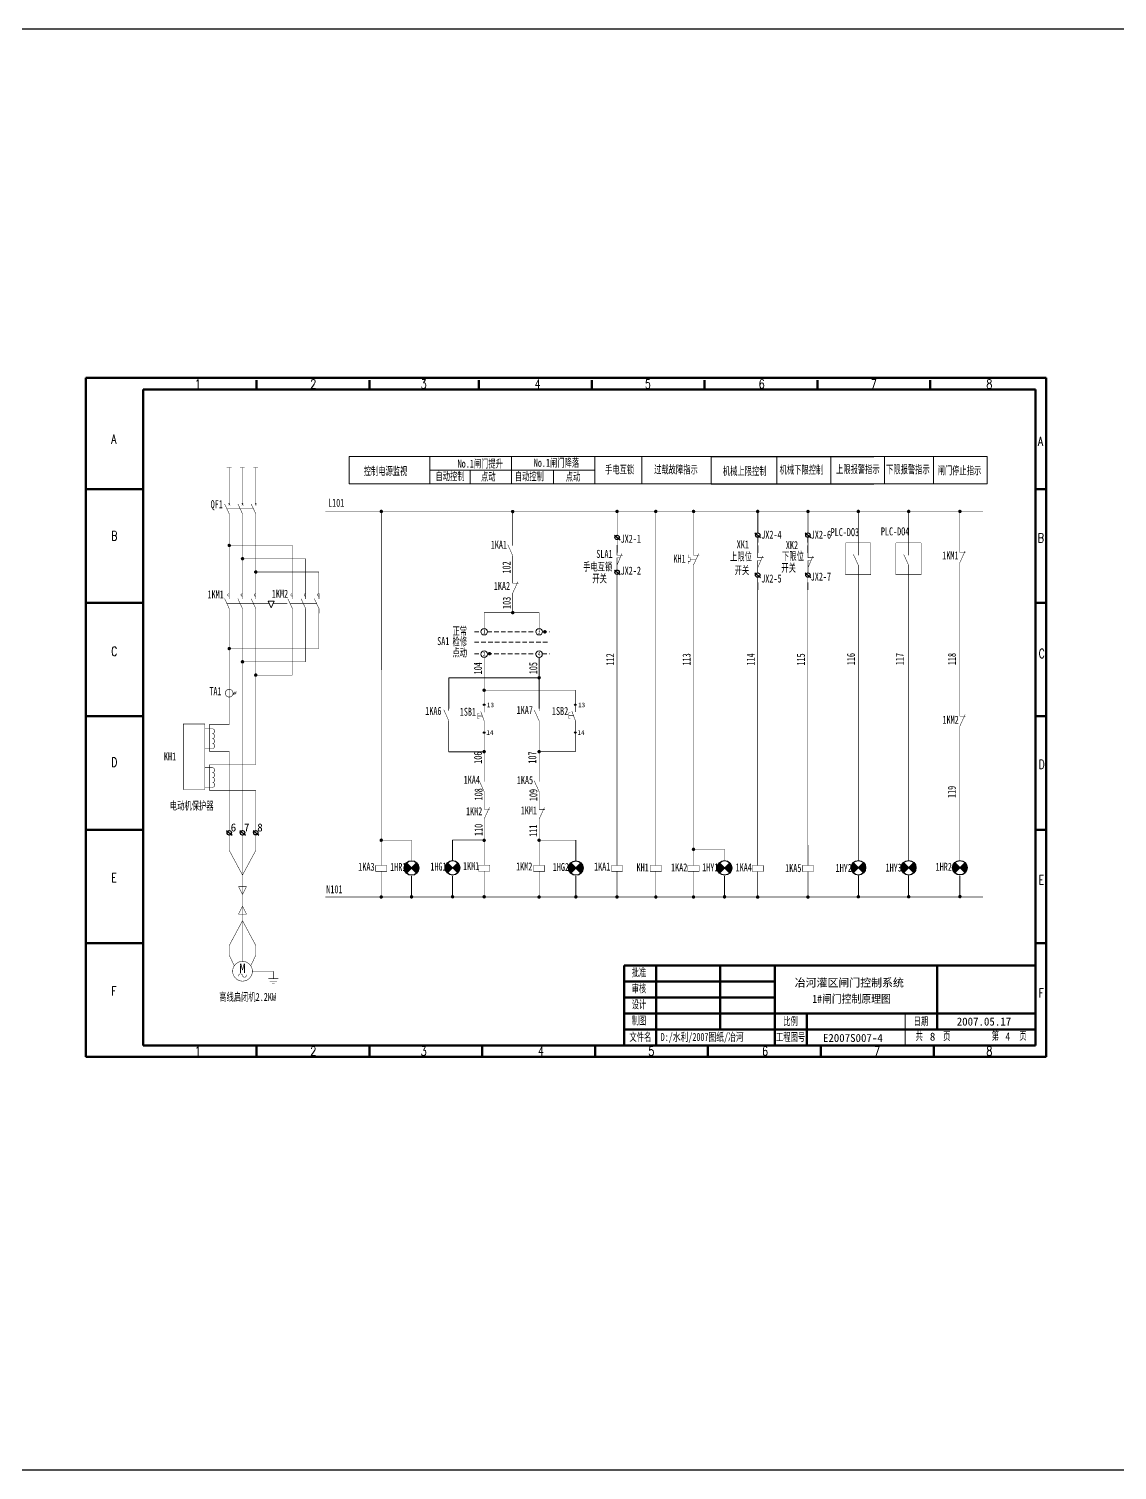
# Model space of a CAD drawing. Header units: millimetres. Extents: x 351 to 10319, y -5939 to 5511.
# Drawn here: x 3905 to 4381, y -1636 to -1005 of the extents above; entities that cross this region are included whole.
import ezdxf
from ezdxf.enums import TextEntityAlignment as Align

# ---------------------------------------------------------------- set-up
doc = ezdxf.new("R2010")
doc.units = ezdxf.units.MM
doc.linetypes.add('DASHED', pattern=[0.75, 0.5, -0.25])
for name, color, linetype in [('40', 7, 'Continuous'), ('41', 7, 'Continuous'), ('ELEMENT', 3, 'Continuous')]:
    doc.layers.add(name, color=color, linetype=linetype)
doc.styles.add('HZ', font='txt.shx', dxfattribs={"width": 0.65, "bigfont": 'hztxt.shx'})
doc.styles.add('song', font='SimSun.ttf', dxfattribs={"width": 0.65})
doc.styles.add('仿宋', font='SIMFANG.TTF', dxfattribs={"width": 0.65})

# ---------------------------------------------------------------- blocks, each defined once
blk = doc.blocks.new('动断（常闭）触点')
at = {"const_width": 0.202}
for points in [[(-1.15, 3.96), (-1.15, 1.8), (1.44, 1.8)], [(-1.15, -4.68), (-1.15, -2.52), (1.15, 2.52)]]:
    blk.add_lwpolyline(points, dxfattribs=at)
at = {"flags": 9}
blk.add_attdef('S', (-1.15, 3.96), '', height=0.0000576, dxfattribs=at)
blk = doc.blocks.new('操作器件')
at = {"const_width": 0.202}
for points in [[(-2.76, 1.83), (2.14, 1.83), (2.14, -0.77), (-2.76, -0.77), (-2.76, 1.83)], [(-0.31, 4.85), (-0.31, 1.83)], [(-0.31, -3.79), (-0.31, -0.77)]]:
    blk.add_lwpolyline(points, dxfattribs=at)
at = {"flags": 9}
blk.add_attdef('S', (-0.31, 4.85), '', height=0.0000576, dxfattribs=at)
blk = doc.blocks.new('电流互感器1')
at = {"const_width": 0.202}
blk.add_lwpolyline([(0.08, 2.21, 1), (0.08, -0.67, 1), (0.08, 2.21)], format="xyb", close=True, dxfattribs=at)
for points in [[(0.08, 5.09), (0.08, -3.55)], [(1.52, 0.77), (2.68, 0.77)], [(2.29, 1.34), (1.57, 0.19)], [(2.75, 1.34), (2.03, 0.19)]]:
    blk.add_lwpolyline(points, dxfattribs=at)
at = {"flags": 9}
for p in [(0.08, 5.09), (-0.17, -5.99)]:
    blk.add_attdef('S', p, '', height=0.0000576, dxfattribs=at)
blk = doc.blocks.new('断路器')
at = {"const_width": 0.202}
for points in [[(-4.8, -4.18), (-4.8, -2.16), (-6.81, 2.16)], [(-5.81, 0), (5.81, 0)], [(-5.16, 2.5), (-4.43, 1.53)], [(-4.55, 2.5), (-5.05, 1.53)], [(-4.8, 4.47), (-4.8, 2.02)], [(1.01, -4.18), (1.01, -2.16), (-1.01, 2.16)], [(0.65, 2.5), (1.37, 1.53)], [(1.26, 2.5), (0.76, 1.53)], [(1.01, 4.47), (1.01, 2.02)], [(6.81, -4.18), (6.81, -2.16), (4.8, 2.16)], [(6.46, 2.5), (7.18, 1.53)], [(7.06, 2.5), (6.56, 1.53)], [(6.81, 4.47), (6.81, 2.02)]]:
    blk.add_lwpolyline(points, dxfattribs=at)
at = {"flags": 9}
blk.add_attdef('S', (-0.14, 2.02), '', height=0.0000576, dxfattribs=at)
blk = doc.blocks.new('交流接触器')
at = {"const_width": 0.202}
for points in [[(-4.07, -5.19), (-4.07, -3.17), (-6.09, 1.15)], [(-4.07, 3.46), (-4.07, 1.01)], [(1.73, -5.19), (1.73, -3.17), (-0.28, 1.15)], [(1.73, 3.46), (1.73, 1.01)], [(7.54, -5.19), (7.54, -3.17), (5.52, 1.15)], [(7.54, 3.46), (7.54, 1.01)], [(-5.08, -1.01), (6.53, -1.01)]]:
    blk.add_lwpolyline(points, dxfattribs=at)
for points in [[(-4.19, 3.29, 1.278688), (-4.07, 2.32, -1.12636)], [(1.61, 3.28, 1.278688), (1.73, 2.32, -1.12636)], [(7.42, 3.29, 1.278688), (7.54, 2.32, -1.12636)]]:
    blk.add_lwpolyline(points, format="xyb", dxfattribs=at)
at = {"flags": 9}
blk.add_attdef('S', (0.21, 2.8), '', height=0.0000576, dxfattribs=at)
blk = doc.blocks.new('辅助符号2')
blk.add_line((-0.95, 6.09), (1.54, 4.09))
at = {"const_width": 0.202}
blk.add_lwpolyline([(0.24, 4.17), (0.24, -2.55)], dxfattribs=at)
blk.add_circle((0.24, 5.13), 0.96)
at = {"flags": 9}
blk.add_attdef('S', (0.24, 6.09), '', height=0.0000576, dxfattribs=at)
blk = doc.blocks.new('电缆头1')
at = {"const_width": 0.202}
for points in [[(-1.73, 1.44), (1.73, 1.44), (0, -2.02), (-1.73, 1.44)], [(0, 4.32), (0, -4.32)]]:
    blk.add_lwpolyline(points, dxfattribs=at)
at = {"flags": 9}
blk.add_attdef('S', (0, 4.32), '', height=0.0000576, dxfattribs=at)
blk = doc.blocks.new('电动机')
at = {"const_width": 0.202}
blk.add_lwpolyline([(-1.01, -4.82, 1), (-1.01, 3.82, 1), (-1.01, -4.82, 1)], format="xyb", close=True, dxfattribs=at)
for points in [[(-1.01, -2.37, 0.986208), (-2.74, -2.66, 0.859125)], [(-1.01, -2.37, 1.013985), (0.71, -2.08, -1.197218)]]:
    blk.add_lwpolyline(points, format="xyb", dxfattribs=at)
at = {"flags": 8}
blk.add_attdef('M', text='', height=4.03, dxfattribs=at).set_placement((-1.01, 0.8), align=Align.MIDDLE_CENTER)
at = {"flags": 9}
blk.add_attdef('S', (-1.01, 3.82), '', height=0.0000576, dxfattribs=at)
blk = doc.blocks.new('接地')
at = {"const_width": 0.202}
for points in [[(-2.16, 1.08), (2.16, 1.08)], [(-1.62, 0), (1.62, 0)], [(0, 4.32), (0, 1.08)], [(-0.54, -1.08), (0.54, -1.08)]]:
    blk.add_lwpolyline(points, dxfattribs=at)
at = {"flags": 9}
blk.add_attdef('S', (0, 4.32), '', height=0.0000576, dxfattribs=at)
blk = doc.blocks.new('动合（常开）触点')
at = {"const_width": 0.202}
for points in [[(-1.09, 2.24), (1.07, -2.52)], [(1.07, 3.97), (1.07, 1.81)], [(1.07, -2.52), (1.07, -4.68)]]:
    blk.add_lwpolyline(points, dxfattribs=at)
at = {"flags": 9}
blk.add_attdef('S', (1.07, 3.97), '', height=0.0000576, dxfattribs=at)
blk = doc.blocks.new('信号灯')
for p, q in [((2.04, -2.25), (-2.44, 2.24)), ((2.04, 2.24), (-2.44, -2.25))]:
    blk.add_line(p, q)
at = {"const_width": 0.202}
blk.add_lwpolyline([(-0.2, 5.47), (-0.2, 3.16)], dxfattribs=at)
blk.add_circle((-0.2, -0.01), 3.17)
for points in [[(-1.32, -1.13), (-3.26, 0.82), (-0.2, -0.01), (-2.44, 2.24)], [(-2.14, -1.95), (-3.26, -0.83), (-1.32, -1.13), (-3.26, 0.82)], [(0.92, 1.12), (2.86, -0.83), (-0.2, -0.01), (2.04, -2.25)], [(1.74, 1.94), (2.86, 0.82), (0.92, 1.12), (2.86, -0.83)], [(2.04, 2.24), (2.04, 2.24), (1.74, 1.94), (2.86, 0.82)], [(-2.44, -2.25), (-2.44, -2.25), (-2.14, -1.95), (-3.26, -0.83)]]:
    blk.add_solid(points)
at = {"flags": 9}
blk.add_attdef('S', (-0.2, 5.47), '', height=0.0000576, dxfattribs=at)
at = {"layer": 'ELEMENT', "flags": 9}
blk.add_attdef('S', (-0.2, 5.47), '', height=0.0000576, dxfattribs=at)
blk = doc.blocks.new('位置开关动断触点')
at = {"const_width": 0.202}
for points in [[(-0.54, 3.62), (-0.54, 1.46), (2.05, 1.46)], [(1.62, 2.18), (-0.54, -2.86)], [(-0.54, -5.02), (-0.54, 0.29), (0.81, 0.29)]]:
    blk.add_lwpolyline(points, dxfattribs=at)
at = {"flags": 9}
blk.add_attdef('S', (-0.54, 3.62), '', height=0.0000576, dxfattribs=at)
blk = doc.blocks.new('按钮开关1')
at = {"const_width": 0.202}
for points in [[(-1.41, 1.25), (-2.05, 1.25), (-2.05, -1.2), (-1.41, -1.2)], [(-2.05, 0), (0, 0)], [(0.75, -4.51), (0.75, -2.1), (-0.78, 2.1)], [(0.75, 4.13), (0.75, 1.68)]]:
    blk.add_lwpolyline(points, dxfattribs=at)
at = {"flags": 9}
blk.add_attdef('S', (0.75, 4.13), '', height=0.0000576, dxfattribs=at)
blk = doc.blocks.new('热继电器常闭触点')
at = {"const_width": 0.202}
for points in [[(-3.1, 1.79), (-3.1, 0.64), (-2.23, 0.64), (-2.23, -1.09), (-3.1, -1.09), (-3.1, -2.25)], [(-0.79, 3.8), (-0.79, 1.64), (1.8, 1.64)], [(-0.79, -4.84), (-0.79, -2.68), (1.51, 2.36)], [(-2.23, -0.23), (0.33, -0.23)]]:
    blk.add_lwpolyline(points, dxfattribs=at)
at = {"flags": 9}
blk.add_attdef('S', (-0.79, 3.8), '', height=0.0000576, dxfattribs=at)
blk = doc.blocks.new('电感器')
at = {"const_width": 0.202}
for points in [[(1, 5.55), (1, 5.55, 1), (1, 3.39, 1)], [(1, 3.39, 1), (1, 1.23, 1), (1, -0.93, 1), (1, -3.09), (1, -3.09)]]:
    blk.add_lwpolyline(points, format="xyb", dxfattribs=at)
at = {"flags": 9}
blk.add_attdef('S', (1, 5.55), '', height=0.0000576, dxfattribs=at)

msp = doc.modelspace()

# ---------------------------------------------------------------- linework, layer by layer
at = {"color": 0, "lineweight": 50}
for p, q in [((4350.115, -1157.86), (3930.115, -1157.86)), ((4004.751, -1158.826), (4004.751, -1162.832)), ((4054.121, -1158.826), (4054.121, -1162.832)), ((4102.005, -1158.826), (4102.005, -1162.832)), ((4151.375, -1158.826), (4151.375, -1162.832)), ((4200.744, -1158.826), (4200.744, -1162.832)), ((4250.114, -1158.826), (4250.114, -1162.832)), ((4299.484, -1158.826), (4299.484, -1162.832)), ((3955.115, -1206.516), (3930.115, -1206.516)), ((4350.115, -1206.516), (4345.511, -1206.516)), ((3955.115, -1256.178), (3930.115, -1256.178)), ((4350.115, -1256.178), (4345.511, -1256.178)), ((3955.115, -1305.839), (3930.115, -1305.839)), ((4349.676, -1305.839), (4345.511, -1305.839)), ((3955.115, -1355.5), (3930.115, -1355.5)), ((4350.115, -1355.5), (4345.511, -1355.5)), ((3955.115, -1405.162), (3930.115, -1405.162)), ((4350.115, -1405.162), (4345.511, -1405.162)), ((4004.751, -1449.862), (4004.751, -1454.823)), ((4054.121, -1449.862), (4054.121, -1454.823)), ((4103.491, -1449.862), (4103.491, -1454.823)), ((4152.861, -1449.862), (4152.861, -1454.823)), ((4202.23, -1449.862), (4202.23, -1454.823)), ((4251.6, -1449.862), (4251.6, -1454.823)), ((4300.97, -1449.862), (4300.97, -1454.823)), ((4350.115, -1454.86), (3930.125, -1454.86))]:
    msp.add_line(p, q, dxfattribs=at)
at = {"lineweight": 9}
for p, q in [((4045.312, -1192.284), (4324.436, -1192.284)), ((4045.312, -1204.137), (4045.312, -1192.284)), ((4080.602, -1204.137), (4080.602, -1192.284)), ((4116.213, -1204.137), (4116.213, -1192.284)), ((4152.739, -1204.137), (4152.739, -1192.284)), ((4173.322, -1204.137), (4173.322, -1192.284)), ((4203.681, -1204.137), (4203.681, -1192.284)), ((4232.366, -1204.137), (4232.366, -1192.284)), ((4255.991, -1204.137), (4255.991, -1192.284)), ((4279.407, -1204.137), (4279.407, -1192.284)), ((4300.964, -1204.137), (4300.964, -1192.284)), ((4324.436, -1204.137), (4324.436, -1192.284)), ((4324.436, -1204.137), (4045.312, -1204.137)), ((4152.739, -1198.173), (4080.602, -1198.173)), ((4098.145, -1204.137), (4098.145, -1198.173)), ((4134.653, -1204.137), (4134.653, -1198.173)), ((4223.978, -1225.64), (4223.978, -1216.273)), ((4223.978, -1229.857), (4223.978, -1227.561)), ((4245.964, -1229.857), (4245.964, -1227.561)), ((4162.46, -1234.259), (4162.46, -1230.926)), ((4223.978, -1234.282), (4223.978, -1231.137)), ((4223.978, -1234.282), (4223.978, -1231.137)), ((4245.964, -1234.282), (4245.964, -1231.137)), ((4223.971, -1250.533), (4223.971, -1247.388)), ((4223.971, -1250.533), (4223.971, -1247.388)), ((4245.957, -1250.533), (4245.957, -1247.388)), ((4245.957, -1250.533), (4245.957, -1247.388)), ((4009.888, -1255.561), (4012.504, -1255.561)), ((4011.196, -1258.437), (4009.888, -1255.561)), ((4012.504, -1255.561), (4011.196, -1258.437)), ((4128.365, -1280.088), (4128.365, -1302.514)), ((4088.793, -1289.017), (4128.123, -1289.017)), ((4088.793, -1289.017), (4088.793, -1302.517)), ((4104.44, -1321.341), (4088.793, -1321.341)), ((4090.494, -1359.974), (4090.494, -1368.967)), ((4144.43, -1360.062), (4144.43, -1369.056)), ((4072.542, -1375.815), (4072.542, -1384.888)), ((4090.494, -1375.74), (4090.494, -1384.814)), ((4144.43, -1375.829), (4144.43, -1384.902)), ((4209.479, -1375.766), (4209.479, -1384.839)), ((4268.018, -1375.713), (4268.018, -1384.786)), ((4290.025, -1375.713), (4290.025, -1384.786)), ((4312.433, -1375.688), (4312.433, -1384.761))]:
    msp.add_line(p, q, dxfattribs=at)
for p, q in [((4203.681, -1192.284), (4274.787, -1192.284)), ((4203.681, -1204.137), (4274.787, -1204.137))]:
    msp.add_line(p, q)
at = {"linetype": 'DASHED', "lineweight": 9, "ltscale": 4}
for p, q in [((4100.052, -1268.926), (4102.932, -1268.926)), ((4100.052, -1273.496), (4132.872, -1273.496)), ((4105.726, -1268.926), (4126.981, -1268.926)), ((4129.775, -1268.926), (4132.872, -1268.926)), ((4100.052, -1278.461), (4102.938, -1278.461)), ((4105.696, -1278.461), (4126.986, -1278.461)), ((4129.745, -1278.461), (4132.872, -1278.461))]:
    msp.add_line(p, q, dxfattribs=at)
at = {"lineweight": 20}
msp.add_line((4288.511, -1435.862), (4288.511, -1449.862), dxfattribs=at)
msp.add_lwpolyline([(2041.655, -1005.139), (6974.596, -1005.139), (6974.596, -1635.619), (2041.655, -1635.619)], close=True)
at = {"const_width": 0.2}
for points in [[(3991.732, -1197.024), (3993.805, -1197.024)], [(3992.798, -1210.659), (3992.798, -1197.024)], [(3997.537, -1197.024), (3999.611, -1197.024)], [(3998.604, -1210.659), (3998.604, -1197.024)], [(4003.343, -1197.024), (4005.416, -1197.024)], [(4004.409, -1210.659), (4004.409, -1197.024)], [(4034.881, -1216.249), (4322.552, -1216.249)], [(4059.322, -1216.249), (4059.315, -1250.505)], [(4116.794, -1229.048), (4116.794, -1216.249)], [(4162.46, -1216.254), (4162.46, -1226.649)], [(4179.419, -1231.186), (4179.419, -1216.249)], [(4195.902, -1233.195), (4195.91, -1216.249)], [(4223.978, -1225.64), (4223.978, -1216.492)], [(4245.964, -1216.249), (4246.013, -1225.642)], [(4312.433, -1232.085), (4312.441, -1216.249)], [(3992.798, -1254.549), (3992.798, -1217.285)], [(3998.604, -1254.549), (3998.604, -1217.285)], [(4004.409, -1254.549), (4004.409, -1217.285)], [(3992.798, -1231.133), (4020.429, -1231.133)], [(4020.429, -1254.549), (4020.429, -1231.133)], [(4179.422, -1241.838), (4179.419, -1231.186)], [(3998.604, -1236.938), (4026.235, -1236.938)], [(4026.235, -1254.549), (4026.235, -1236.938)], [(4116.794, -1245.503), (4116.794, -1237.69)], [(4179.422, -1241.838), (4179.422, -1242.682)], [(4195.902, -1241.837), (4195.902, -1366.688)], [(4268.018, -1366.636), (4268.018, -1240.625)], [(4312.433, -1303.643), (4312.433, -1240.612)], [(4004.409, -1242.744), (4032.04, -1242.744)], [(4032.04, -1254.549), (4032.04, -1242.744)], [(4179.422, -1242.682), (4179.422, -1365.194)], [(4290.025, -1366.636), (4290.025, -1243.919)], [(4059.315, -1250.505), (4059.295, -1365.192)], [(4116.794, -1254.145), (4116.794, -1254.989)], [(4162.453, -1250.51), (4162.433, -1365.196)], [(4223.971, -1250.533), (4223.976, -1365.225)], [(4245.957, -1250.533), (4245.962, -1365.225)], [(3992.798, -1309.492), (3992.798, -1258.726)], [(3998.604, -1308.235), (3998.604, -1258.726)], [(4004.409, -1309.1), (4004.409, -1258.726)], [(4020.429, -1287.828), (4020.429, -1258.726)], [(4026.235, -1282.023), (4026.235, -1258.726)], [(4032.04, -1276.217), (4032.04, -1258.726)], [(4104.317, -1267.473), (4104.317, -1260.522), (4128.365, -1260.522), (4128.365, -1267.473)], [(4116.794, -1254.989), (4116.794, -1260.522)], [(3992.798, -1276.217), (4032.04, -1276.217)], [(3998.604, -1282.023), (4026.235, -1282.023)], [(4104.317, -1299.359), (4104.317, -1280.088)], [(4128.365, -1280.088), (4128.365, -1301.368)], [(4004.409, -1287.828), (4020.429, -1287.828)], [(4088.793, -1301.215), (4088.793, -1289.017), (4128.365, -1289.006)], [(4104.317, -1294.447), (4144.187, -1294.447), (4144.187, -1299.206)], [(4104.317, -1300.491), (4104.317, -1299.359)], [(4104.317, -1301.622), (4104.317, -1301.137)], [(4144.187, -1299.206), (4144.187, -1300.491)], [(4144.187, -1301.137), (4144.187, -1301.47)], [(3984.104, -1311.306), (3984.104, -1309.492), (3992.798, -1309.492)], [(3998.604, -1332.006), (3998.604, -1308.235)], [(4004.409, -1327.041), (4004.409, -1309.1)], [(4088.793, -1309.858), (4088.793, -1321.341), (4104.317, -1321.341)], [(4104.317, -1310.264), (4104.317, -1310.854)], [(4104.317, -1310.854), (4104.317, -1312.632)], [(4128.365, -1310.01), (4128.365, -1332.323)], [(4144.187, -1310.702), (4144.187, -1310.112)], [(4144.187, -1312.632), (4144.187, -1310.407)], [(4104.317, -1312.042), (4104.317, -1312.632)], [(4104.317, -1313.278), (4104.317, -1332.323)], [(4128.365, -1321.341), (4144.187, -1321.341), (4144.187, -1313.278)], [(4312.433, -1366.61), (4312.433, -1312.286)], [(3984.104, -1321.2), (3992.798, -1321.2)], [(3992.798, -1355.86), (3992.798, -1321.2)], [(3984.104, -1327.041), (4004.409, -1327.041)], [(3998.604, -1355.86), (3998.604, -1332.006)], [(3984.104, -1338.218), (4004.409, -1338.218)], [(4004.409, -1355.857), (4004.409, -1338.218)], [(4104.317, -1338.804), (4104.317, -1344.303)], [(4128.365, -1338.804), (4128.365, -1344.605)], [(4104.32, -1365.113), (4104.317, -1352.945)], [(4128.346, -1353.033), (4128.348, -1365.202)], [(3992.798, -1364.502), (3992.798, -1357.78)], [(3998.604, -1386.625), (3998.604, -1357.78)], [(4004.409, -1364.499), (4004.409, -1357.778)], [(4072.542, -1366.738), (4072.542, -1360.049), (4059.295, -1360.049)], [(4090.494, -1366.663), (4090.494, -1359.974), (4104.318, -1359.974)], [(4144.43, -1366.751), (4144.43, -1360.062), (4128.346, -1360.062)], [(3998.604, -1375.323), (3992.798, -1364.502)], [(3998.604, -1375.323), (4004.409, -1364.499)], [(4059.295, -1365.192), (4059.294, -1368.065)], [(4104.321, -1367.987), (4104.32, -1365.113)], [(4128.348, -1365.202), (4128.35, -1369.587)], [(4162.433, -1365.196), (4162.432, -1368.069)], [(4179.422, -1365.194), (4179.422, -1368.067)], [(4209.479, -1366.688), (4209.479, -1363.945), (4195.902, -1363.945)], [(4195.902, -1365.194), (4195.902, -1368.067)], [(4223.976, -1365.225), (4223.976, -1368.098)], [(4245.962, -1365.225), (4245.962, -1368.098)], [(4059.294, -1384.892), (4059.294, -1376.707)], [(4072.542, -1375.38), (4072.542, -1384.888)], [(4090.494, -1375.305), (4090.494, -1384.902)], [(4104.321, -1376.629), (4104.321, -1384.902)], [(4128.35, -1376.717), (4128.35, -1384.847)], [(4144.43, -1375.393), (4144.43, -1384.902)], [(4162.432, -1384.896), (4162.432, -1376.711)], [(4179.422, -1376.709), (4179.422, -1385.051)], [(4195.902, -1376.709), (4195.902, -1385.051)], [(4209.479, -1375.331), (4209.479, -1384.839)], [(4223.976, -1384.926), (4223.976, -1376.741)], [(4245.962, -1384.926), (4245.962, -1376.741)], [(4268.018, -1375.278), (4268.018, -1384.786)], [(4290.025, -1375.278), (4290.025, -1384.786)], [(4312.433, -1375.252), (4312.433, -1384.761)], [(3998.604, -1408.65), (3998.604, -1386.853)], [(4034.881, -1384.902), (4322.552, -1384.902)], [(3998.604, -1395.267), (3992.798, -1406.089)], [(3998.604, -1395.267), (4004.409, -1406.092)], [(3992.798, -1406.089), (3992.798, -1408.65)], [(3992.798, -1408.65), (3992.798, -1410.358)], [(3992.798, -1410.358), (3995.002, -1414.979)], [(3998.604, -1413.044), (3998.604, -1408.65)], [(4004.409, -1410.358), (4002.206, -1414.979)], [(4004.408, -1406.089), (4004.408, -1408.65)], [(4004.408, -1408.65), (4004.408, -1410.358)], [(4002.925, -1417.365), (4012.087, -1417.365)]]:
    msp.add_lwpolyline(points, dxfattribs=at)
at = {"const_width": 0.75}
for points in [[(4058.947, -1216.249, 1), (4059.697, -1216.249, 1)], [(4116.429, -1216.301, 1), (4117.179, -1216.301, 1)], [(4162.085, -1216.254, 1), (4162.835, -1216.254, 1)], [(4179.021, -1216.249, 1), (4179.771, -1216.249, 1)], [(4195.535, -1216.249, 1), (4196.285, -1216.249, 1)], [(4223.603, -1216.249, 1), (4224.353, -1216.249, 1)], [(4245.589, -1216.273, 1), (4246.339, -1216.273, 1)], [(4312.066, -1216.249, 1), (4312.816, -1216.249, 1)], [(4116.419, -1260.522, 1), (4117.169, -1260.522, 1)], [(4130.487, -1268.909, 1), (4131.237, -1268.909, 1)], [(4106.3, -1278.444, 1), (4107.05, -1278.444, 1)], [(4127.99, -1289.006, 1), (4128.74, -1289.006, 1)], [(4103.942, -1294.447, 1), (4104.692, -1294.447, 1)], [(4103.942, -1321.341, 1), (4104.692, -1321.341, 1)], [(4127.99, -1321.341, 1), (4128.74, -1321.341, 1)], [(4058.92, -1360.049, 1), (4059.67, -1360.049, 1)], [(4103.946, -1360.081, 1), (4104.696, -1360.081, 1)], [(4127.969, -1360.062, 1), (4128.719, -1360.062, 1)], [(4195.527, -1364.031, 1), (4196.277, -1364.031, 1)], [(4058.919, -1384.892, 1), (4059.669, -1384.892, 1)], [(4072.167, -1384.834, 1), (4072.917, -1384.834, 1)], [(4090.119, -1384.814, 1), (4090.869, -1384.814, 1)], [(4103.946, -1384.814, 1), (4104.696, -1384.814, 1)], [(4127.975, -1384.902, 1), (4128.725, -1384.902, 1)], [(4144.055, -1384.847, 1), (4144.805, -1384.847, 1)], [(4162.057, -1384.896, 1), (4162.807, -1384.896, 1)], [(4179.047, -1384.894, 1), (4179.797, -1384.894, 1)], [(4195.527, -1384.894, 1), (4196.277, -1384.894, 1)], [(4209.104, -1384.784, 1), (4209.854, -1384.784, 1)], [(4209.104, -1384.839, 1), (4209.854, -1384.839, 1)], [(4223.601, -1384.926, 1), (4224.351, -1384.926, 1)], [(4245.587, -1384.926, 1), (4246.337, -1384.926, 1)], [(4267.643, -1384.786, 1), (4268.393, -1384.786, 1)], [(4289.65, -1384.786, 1), (4290.4, -1384.786, 1)], [(4312.074, -1384.706, 1), (4312.824, -1384.706, 1)]]:
    msp.add_lwpolyline(points, format="xyb", close=True, dxfattribs=at)
at = {"lineweight": 20, "const_width": 0.2}
for points in [[(4268.018, -1228.774), (4268.018, -1226.853)], [(4290.025, -1228.774), (4290.025, -1226.853)], [(4268.018, -1245.404), (4268.018, -1247.324)], [(4290.025, -1247.324), (4290.025, -1245.404)], [(3972.72, -1325.461), (3972.72, -1309.228), (3982.134, -1309.228), (3982.134, -1325.461)], [(3985.377, -1311.306), (3982.134, -1311.306)], [(3984.104, -1310.023), (3984.104, -1321.2)], [(3982.134, -1323.204), (3982.134, -1337.854), (3972.72, -1337.854), (3972.72, -1323.204)], [(3985.377, -1319.948), (3982.134, -1319.948)], [(3985.377, -1328.324), (3982.134, -1328.324)], [(3984.104, -1327.041), (3984.104, -1338.218)], [(3985.377, -1336.966), (3982.134, -1336.966)]]:
    msp.add_lwpolyline(points, dxfattribs=at)
at = {"lineweight": 9, "const_width": 0.75}
for points in [[(3992.423, -1231.133, 1), (3993.173, -1231.133, 1)], [(3998.229, -1236.938, 1), (3998.979, -1236.938, 1)], [(4004.034, -1242.744, 1), (4004.784, -1242.744, 1)], [(3992.423, -1276.217, 1), (3993.173, -1276.217, 1)], [(3998.229, -1282.023, 1), (3998.979, -1282.023, 1)], [(4004.034, -1287.828, 1), (4004.784, -1287.828, 1)]]:
    msp.add_lwpolyline(points, format="xyb", close=True, dxfattribs=at)
at = {"linetype": 'DASHED', "lineweight": 20, "ltscale": 4, "const_width": 0.2}
for points in [[(4273.452, -1230.013), (4273.452, -1243.919), (4262.419, -1243.919), (4262.419, -1230.013)], [(4273.452, -1230.013), (4262.419, -1230.013)], [(4295.46, -1230.013), (4295.46, -1243.919), (4284.426, -1243.919), (4284.426, -1230.013)], [(4295.46, -1230.013), (4284.426, -1230.013)]]:
    msp.add_lwpolyline(points, dxfattribs=at)
at = {"linetype": 'DASHED', "ltscale": 4, "const_width": 0.2}
for points in [[(4003.401, -1256.566), (4010.345, -1256.566)], [(4012.047, -1256.566), (4018.274, -1256.566)], [(4019.976, -1256.566), (4031.032, -1256.566)]]:
    msp.add_lwpolyline(points, dxfattribs=at)
at = {"lineweight": 9}
for centre in [(4104.329, -1268.871), (4128.378, -1268.871), (4104.317, -1278.69), (4128.365, -1278.69)]:
    msp.add_circle(centre, 1.398, dxfattribs=at)
for centre in [(4104.317, -1300.814), (4144.187, -1300.814), (4104.317, -1312.955), (4144.187, -1312.955)]:
    msp.add_circle(centre, 0.323)
for centre, radius, start, end in [((4059.322, -1216.249), 0.243, 0, 180), ((4059.322, -1216.249), 0.243, 180, 0), ((4116.804, -1216.305), 0.243, 0, 180), ((4116.804, -1216.305), 0.243, 180, 0), ((4162.46, -1216.254), 0.243, 0, 180), ((4162.46, -1216.254), 0.243, 180, 0), ((4179.396, -1216.249), 0.243, 0, 180), ((4179.396, -1216.249), 0.243, 180, 0), ((4195.91, -1216.249), 0.243, 0, 180), ((4195.91, -1216.249), 0.243, 180, 0), ((4223.978, -1216.249), 0.243, 0, 180), ((4223.978, -1216.249), 0.243, 180, 0), ((4245.964, -1216.249), 0.243, 0, 180), ((4245.964, -1216.249), 0.243, 180, 0), ((4312.441, -1216.249), 0.243, 0, 180), ((4312.441, -1216.249), 0.243, 180, 0), ((3992.798, -1231.133), 0.3, 0, 180), ((3992.798, -1231.133), 0.3, 180, 0), ((3998.604, -1236.938), 0.3, 0, 180), ((3998.604, -1236.938), 0.3, 180, 0), ((4004.409, -1242.744), 0.3, 0, 180), ((4004.409, -1242.744), 0.3, 180, 0), ((3992.798, -1276.217), 0.3, 0, 180), ((3992.798, -1276.217), 0.3, 180, 0), ((3998.604, -1282.023), 0.3, 0, 180), ((3998.604, -1282.023), 0.3, 180, 0), ((4004.409, -1287.828), 0.3, 0, 180), ((4004.409, -1287.828), 0.3, 180, 0), ((4128.365, -1289.006), 0.243, 0, 180), ((4128.365, -1289.006), 0.243, 180, 0), ((4104.317, -1294.463), 0.243, 0, 180), ((4104.317, -1294.463), 0.243, 180, 0), ((4104.317, -1321.341), 0.243, 0, 180), ((4104.317, -1321.341), 0.243, 180, 0), ((4128.365, -1321.341), 0.243, 0, 180), ((4104.321, -1360.081), 0.243, 0, 180), ((4104.321, -1360.081), 0.243, 180, 0), ((4195.902, -1363.945), 0.243, 0, 180), ((4195.902, -1363.945), 0.243, 180, 0), ((4059.294, -1384.806), 0.243, 0, 180), ((4059.294, -1384.806), 0.243, 180, 0), ((4072.542, -1384.834), 0.243, 0, 180), ((4072.542, -1384.834), 0.243, 180, 0), ((4090.494, -1384.759), 0.243, 0, 180), ((4090.494, -1384.759), 0.243, 180, 0), ((4104.321, -1384.759), 0.243, 0, 180), ((4104.321, -1384.759), 0.243, 180, 0), ((4128.35, -1384.847), 0.243, 0, 180), ((4128.35, -1384.847), 0.243, 180, 0), ((4144.43, -1384.847), 0.243, 0, 180), ((4144.43, -1384.847), 0.243, 180, 0), ((4162.432, -1384.81), 0.243, 0, 180), ((4162.432, -1384.81), 0.243, 180, 0), ((4179.422, -1384.808), 0.243, 0, 180), ((4179.422, -1384.808), 0.243, 180, 0), ((4195.902, -1384.808), 0.243, 0, 180), ((4195.902, -1384.808), 0.243, 180, 0), ((4209.479, -1384.784), 0.243, 0, 180), ((4209.479, -1384.839), 0.243, 0, 180), ((4209.479, -1384.784), 0.243, 180, 0), ((4209.479, -1384.839), 0.243, 180, 0), ((4223.976, -1384.871), 0.243, 0, 180), ((4223.976, -1384.871), 0.243, 180, 0), ((4245.962, -1384.871), 0.243, 0, 180), ((4245.962, -1384.871), 0.243, 180, 0), ((4268.018, -1384.731), 0.243, 0, 180), ((4268.018, -1384.731), 0.243, 180, 0), ((4290.025, -1384.731), 0.243, 0, 180), ((4290.025, -1384.731), 0.243, 180, 0), ((4312.449, -1384.706), 0.243, 0, 180), ((4312.449, -1384.706), 0.243, 180, 0)]:
    msp.add_arc(centre, radius, start, end, dxfattribs=at)
at = {"layer": '40', "color": 0, "lineweight": 50}
for p, q in [((4345.511, -1162.869), (3955.115, -1162.869)), ((4345.511, -1449.862), (4345.511, -1162.869)), ((4165.511, -1449.862), (4165.511, -1414.862)), ((4165.511, -1414.862), (4345.511, -1414.862)), ((4179.511, -1449.862), (4179.511, -1414.862)), ((4207.511, -1442.862), (4207.511, -1414.862)), ((4231.511, -1449.862), (4231.511, -1414.862)), ((4302.511, -1442.862), (4302.511, -1414.862)), ((4165.511, -1421.862), (4231.511, -1421.862)), ((4165.511, -1428.862), (4231.511, -1428.862)), ((4165.511, -1435.862), (4345.511, -1435.862)), ((4245.511, -1449.862), (4245.511, -1435.862)), ((4245.511, -1449.862), (4245.511, -1435.862)), ((4302.511, -1442.862), (4302.511, -1435.862)), ((4165.511, -1442.862), (4345.511, -1442.862)), ((3955.113, -1449.862), (4345.511, -1449.862))]:
    msp.add_line(p, q, dxfattribs=at)
at = {"layer": '40', "lineweight": 20, "ltscale": 10, "const_width": 0.75}
for points in [[(4267.643, -1216.249, 1), (4268.393, -1216.249, 1)], [(4289.65, -1216.249, 1), (4290.4, -1216.249, 1)]]:
    msp.add_lwpolyline(points, format="xyb", close=True, dxfattribs=at)
at = {"layer": '40', "lineweight": 20, "ltscale": 10, "const_width": 0.2}
for points in [[(4268.018, -1226.853), (4268.018, -1216.595)], [(4290.025, -1226.853), (4290.025, -1216.249)], [(4268.018, -1233.335), (4268.018, -1228.774)], [(4290.025, -1233.335), (4290.025, -1228.774)], [(4268.018, -1241.977), (4268.018, -1245.404)], [(4290.025, -1241.977), (4290.025, -1245.404)]]:
    msp.add_lwpolyline(points, dxfattribs=at)
at = {"layer": '41', "color": 0, "lineweight": 50}
for p, q in [((3930.115, -1157.86), (3930.115, -1454.861)), ((4350.115, -1157.86), (4350.115, -1454.861)), ((3955.115, -1162.869), (3955.115, -1449.862))]:
    msp.add_line(p, q, dxfattribs=at)

# ---------------------------------------------------------------- block references
for name, p in [('断路器', (3997.596, -1215.124)), ('动合（常开）触点', (4115.725, -1233.014)), ('辅助符号2', (4162.223, -1232.74)), ('辅助符号2', (4223.741, -1231.732)), ('辅助符号2', (4245.728, -1231.732)), ('位置开关动断触点', (4162.999, -1236.848)), ('热继电器常闭触点', (4196.696, -1236.999)), ('动断（常闭）触点', (4313.585, -1236.046)), ('辅助符号2', (4162.216, -1247.959)), ('动断（常闭）触点', (4117.946, -1249.464)), ('辅助符号2', (4223.734, -1249.193)), ('辅助符号2', (4245.72, -1249.193)), ('交流接触器', (3996.872, -1255.556)), ('交流接触器', (4024.503, -1255.556)), ('动合（常开）触点', (4087.724, -1305.181)), ('按钮开关1', (4103.568, -1305.753)), ('动合（常开）触点', (4127.297, -1305.334)), ('按钮开关1', (4143.438, -1305.6)), ('动断（常闭）触点', (4313.585, -1307.604)), ('动合（常开）触点', (4103.248, -1336.289)), ('动合（常开）触点', (4127.297, -1336.289)), ('动断（常闭）触点', (4105.469, -1348.264)), ('动断（常闭）触点', (4129.498, -1348.352)), ('辅助符号2', (3992.562, -1361.951)), ('辅助符号2', (3998.367, -1361.951)), ('辅助符号2', (4004.173, -1361.949)), ('操作器件', (4059.605, -1372.917)), ('信号灯', (4072.745, -1372.206)), ('信号灯', (4090.696, -1372.131)), ('操作器件', (4104.632, -1372.839)), ('操作器件', (4128.661, -1372.927)), ('信号灯', (4144.632, -1372.219)), ('操作器件', (4162.743, -1372.921)), ('操作器件', (4179.733, -1372.919)), ('操作器件', (4196.213, -1372.919)), ('信号灯', (4209.681, -1372.157)), ('操作器件', (4224.287, -1372.951)), ('操作器件', (4246.273, -1372.951)), ('信号灯', (4268.22, -1372.104)), ('信号灯', (4290.228, -1372.104)), ('信号灯', (4312.636, -1372.078)), ('电缆头1', (3998.604, -1381.808)), ('接地', (4012.087, -1421.686))]:
    msp.add_blockref(name, p)
for name, p, xscale, yscale, zscale in [('位置开关动断触点', (4224.528, -1237.979), 1.020472440950471, 1.020472440944559, 1.020472440944882), ('位置开关动断触点', (4246.514, -1237.979), 1.020472440950471, 1.020472440944559, 1.020472440944882), ('电流互感器1', (3992.699, -1296.654), 1.181102362211277, 1.181102362204456, 1.181102362204724)]:
    msp.add_blockref(name, p, dxfattribs=dict(xscale=xscale, yscale=yscale, zscale=zscale))
at = {"lineweight": 20, "rotation": 180}
for p in [(3986.373, -1314.399), (3986.373, -1331.417)]:
    msp.add_blockref('电感器', p, dxfattribs=at)
at = {"rotation": 180}
msp.add_blockref('电缆头1', (3998.604, -1390.946), dxfattribs=at)
ref = msp.add_blockref('电动机', (3999.618, -1416.867))
ref.add_attrib('M', 'M', dxfattribs={"height": 4.033}).set_placement((3998.604, -1416.069), align=Align.MIDDLE_CENTER)
at = {"layer": '40', "lineweight": 20, "ltscale": 10}
for p in [(4266.949, -1237.301), (4288.957, -1237.301)]:
    msp.add_blockref('动合（常开）触点', p, dxfattribs=at)

# ---------------------------------------------------------------- texts
at = {"color": 0, "lineweight": 50, "style": 'HZ', "width": 0.75}
for s, p in [('1', (3977.736, -1162.48)), ('2', (4028.297, -1162.48)), ('3', (4076.561, -1162.48)), ('4', (4126.403, -1162.48)), ('5', (4174.666, -1162.48)), ('6', (4224.462, -1162.48)), ('7', (4273.491, -1162.48)), ('8', (4324.007, -1162.48)), ('A', (3941.155, -1186.601)), ('A', (4346.502, -1187.548)), ('B', (3941.155, -1228.894)), ('B', (4346.502, -1229.841)), ('C', (3941.155, -1279.44)), ('C', (4346.877, -1280.387)), ('D', (3941.155, -1327.922)), ('D', (4346.877, -1328.869)), ('E', (3941.155, -1378.468)), ('E', (4346.877, -1379.415)), ('F', (3941.155, -1427.982)), ('F', (4346.877, -1428.929)), ('1', (3977.736, -1454.302)), ('2', (4028.297, -1454.302)), ('3', (4076.561, -1454.302)), ('4', (4127.889, -1454.302)), ('5', (4176.152, -1454.302)), ('6', (4225.948, -1454.302)), ('7', (4274.977, -1454.302)), ('8', (4324.007, -1454.302))]:
    msp.add_text(s, height=4, dxfattribs=at).set_placement(p)
at = {"lineweight": 9, "style": 'song', "width": 0.65}
for s, height, p in [('控制电源监视', 3.5, (4051.619, -1200.296)), ('No.1闸门提升', 3.5, (4092.706, -1197.084)), ('No.1闸门降落', 3.5, (4126.024, -1196.717)), ('手电互锁', 3.5, (4157.209, -1199.687)), ('过载故障指示', 3.5, (4178.683, -1199.655)), ('机械上限控制', 3.5, (4208.75, -1200.3)), ('机械下限控制', 3.5, (4233.572, -1199.765)), ('上限报警指示', 3.5, (4258.218, -1199.539)), ('下限报警指示', 3.5, (4280.13, -1199.582)), ('闸门停止指示', 3.5, (4302.692, -1200.05)), ('自动控制', 3.5, (4083.008, -1202.591)), ('点动', 3.5, (4102.95, -1202.753)), ('自动控制', 3.5, (4117.709, -1202.655)), ('点动', 3.5, (4139.986, -1202.783)), ('QF1', 3.5, (3984.66, -1214.836)), ('L101', 3.5, (4036.021, -1214.202)), ('1KA1', 3.5, (4107.203, -1232.537)), ('JX2-1', 3.5, (4164.011, -1229.932)), ('XK1', 3.5, (4214.799, -1232.421)), ('JX2-4', 3.5, (4225.529, -1228.152)), ('XK2', 3.5, (4236.302, -1232.74)), ('JX2-6', 3.5, (4247.182, -1228.152)), ('PLC-DO3', 3.5, (4255.876, -1227.043)), ('  PLC-DO4', 3.5, (4274.306, -1226.72)), ('SLA1', 3.5, (4153.373, -1236.577)), ('KH1', 3.5, (4187.138, -1238.659)), ('上限位', 3.5, (4211.881, -1237.75)), ('下限位', 3.5, (4234.609, -1237.533)), ('1KM1', 3.5, (4304.72, -1237.209)), ('手电互锁', 3.5, (4147.64, -1242.154)), ('JX2-2', 3.5, (4164.011, -1243.89)), ('开关', 3.5, (4213.928, -1243.716)), ('开关', 3.5, (4234.353, -1242.66)), ('1KA2', 3.5, (4108.545, -1250.591)), ('开关', 3.5, (4151.661, -1247.305)), ('JX2-5', 3.5, (4225.529, -1247.336)), ('JX2-7', 3.5, (4247.182, -1246.479)), ('1KM1', 3.5, (3983.277, -1254.277)), ('正常', 3.5, (4090.471, -1270.282)), ('SA1', 3.5, (4083.764, -1274.703)), ('检修', 3.5, (4090.471, -1274.923)), ('1', 2, (4103.82, -1269.743)), ('3', 2, (4127.868, -1269.743)), ('点动', 3.5, (4090.471, -1279.722)), ('2', 2, (4103.807, -1279.563)), ('4', 2, (4127.856, -1279.563)), ('TA1', 3.5, (3984.097, -1296.613)), ('1KA6', 3.5, (4078.549, -1305.227)), ('1SB1', 3.5, (4093.647, -1305.616)), ('1KA7', 3.5, (4118.527, -1304.837)), ('1SB2', 3.5, (4133.98, -1305.292)), ('1KM2', 3.5, (4304.822, -1309.114)), ('KH1', 3.5, (3964.221, -1325.188)), ('1KA4', 3.5, (4095.354, -1335.374)), ('1KA5', 3.5, (4118.608, -1335.526)), ('电动机保护器', 3.5, (3966.813, -1346.71)), ('1KM2', 3.5, (4096.367, -1349.127)), ('1KM1', 3.5, (4120.311, -1348.757)), ('1KA3', 3.5, (4049.259, -1373.403)), ('1HR1', 3.5, (4063.195, -1373.498)), ('1HG1', 3.5, (4080.771, -1373.34)), ('1KM1', 3.5, (4095.059, -1373.106)), ('1KM2', 3.5, (4118.274, -1373.286)), ('1HG2', 3.5, (4134.311, -1373.515)), ('1KA1', 3.5, (4152.39, -1373.338)), ('KH1', 3.5, (4170.986, -1373.685)), ('1KA2', 3.5, (4186.073, -1373.685)), ('1HY1', 3.5, (4199.692, -1373.645)), ('1KA4', 3.5, (4214.299, -1373.674)), ('1KA5', 3.5, (4235.979, -1373.985)), ('1HY2', 3.5, (4258.06, -1373.913)), ('1HY3', 3.5, (4279.914, -1373.77)), ('1HR2', 3.5, (4301.81, -1373.433)), ('N101', 3.5, (4035.238, -1383.262)), ('高线启闭机2.2KW', 3.5, (3988.425, -1430.368))]:
    msp.add_text(s, height=height, dxfattribs=at).set_placement(p)
for s, p in [('102', (4115.843, -1243.419)), ('103', (4115.93, -1258.918)), ('112', (4161.157, -1283.617)), ('113', (4194.588, -1283.615)), ('114', (4222.66, -1283.646)), ('115', (4244.625, -1283.646)), ('116', (4266.533, -1283.507)), ('117', (4287.843, -1283.507)), ('118', (4310.685, -1283.482)), ('104', (4103.342, -1287.531)), ('105', (4127.543, -1287.47)), ('106', (4103.348, -1326.62)), ('107', (4127.108, -1326.569)), ('108', (4103.588, -1342.653)), ('109', (4127.562, -1342.97)), ('119', (4310.606, -1341.603)), ('110', (4103.595, -1358.209)), ('111', (4127.486, -1358.576))]:
    msp.add_text(s, height=3.5, rotation=90, dxfattribs=at).set_placement(p)
at = {"linetype": 'DASHED', "ltscale": 4, "style": 'song', "width": 0.65}
msp.add_text('1KM2', height=3.5, dxfattribs=at).set_placement((4011.428, -1254.003))
at = {"lineweight": 9, "style": 'song'}
for s, height, p in [('13', 2, (4105.52, -1301.881)), ('13', 2, (4145.39, -1301.881)), ('14', 2, (4105.264, -1313.995)), ('14', 2, (4145.134, -1313.995)), ('6', 3.5, (3993.452, -1356.226)), ('7', 3.5, (3999.257, -1356.226)), ('8', 3.5, (4005.063, -1356.224))]:
    msp.add_text(s, height=height, dxfattribs=at).set_placement(p)
at = {"color": 0, "style": 'song', "width": 0.9}
msp.add_text('1#闸门控制原理图', height=3.5, dxfattribs=at).set_placement((4247.845, -1431.199))
msp.add_text('4', height=3.5, dxfattribs=at).set_placement((4333.399, -1447.673), align=Align.CENTER)
at = {"layer": '41', "color": 0, "lineweight": 20, "style": '仿宋', "width": 0.65}
for s, p in [('批准', (4168.832, -1419.662)), ('审核', (4168.832, -1426.662)), ('设计', (4168.832, -1433.662)), ('制图', (4168.832, -1440.662)), ('比例', (4235.169, -1440.999)), ('日期', (4292.169, -1440.999)), ('共     页', (4293.049, -1447.505)), ('共     页', (4293.049, -1447.507)), ('第     页', (4326.352, -1447.371)), ('文件名', (4167.883, -1447.895)), ('工程图号', (4232, -1447.884))]:
    msp.add_text(s, height=3.5, dxfattribs=at).set_placement(p)
at = {"layer": '41', "color": 0, "style": 'song'}
for s, p in [('冶河灌区闸门控制系统', (4240.178, -1424.13)), ('2007.05.17', (4311.05, -1441.141)), ('E2007S007-4', (4252.511, -1448.303)), ('8', (4299.311, -1447.737))]:
    msp.add_text(s, height=3.5, dxfattribs=at).set_placement(p)
at = {"layer": '41', "color": 0, "style": 'song', "width": 0.7}
msp.add_text('D:/水利/2007图纸/冶河', height=3.5, dxfattribs=at).set_placement((4181.557, -1447.871))

doc.saveas('drawing.dxf')
